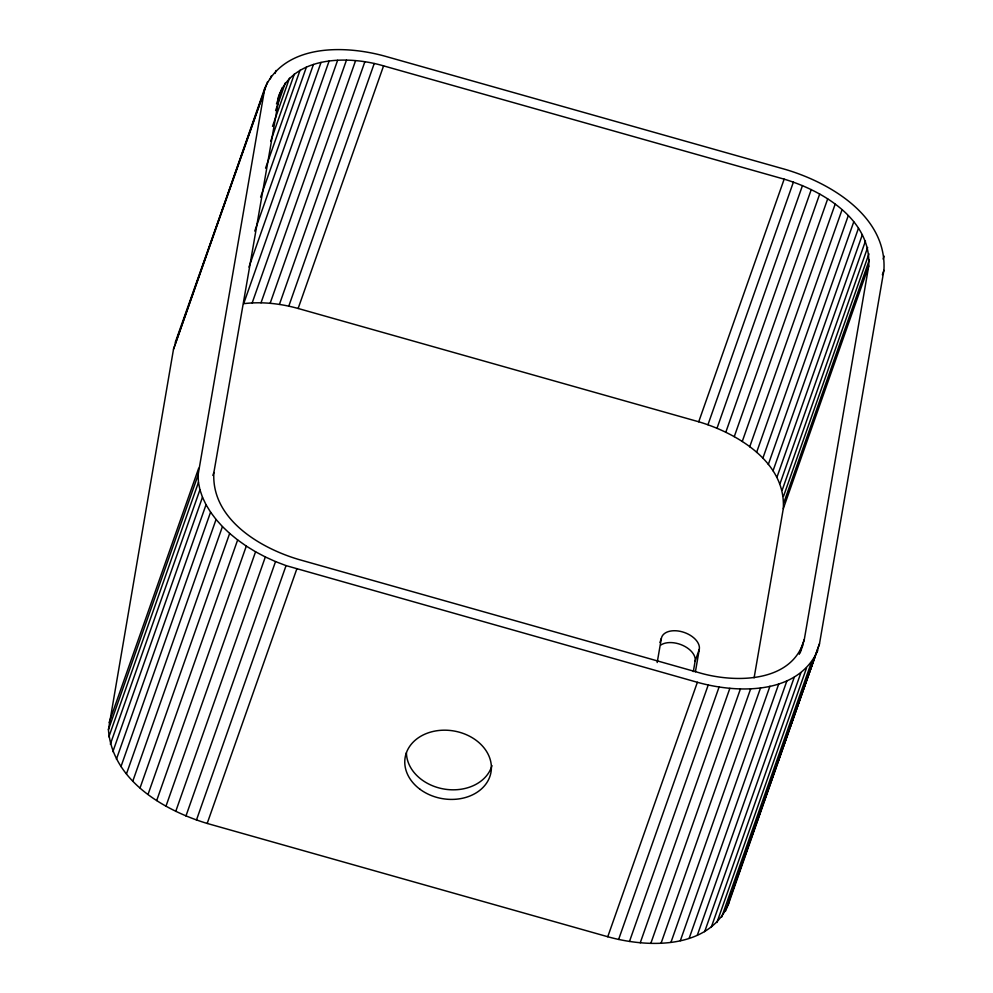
<?xml version="1.0" encoding="UTF-8"?>
<svg xmlns="http://www.w3.org/2000/svg" width="993" height="993" viewBox="0 0 993 993"><rect width="100%" height="100%" fill="white"/><g stroke="black" fill="none" stroke-linecap="round" stroke-linejoin="round"><path stroke-width="1.49" d="M108.436 729.632L173.502 349.213L264.821 88.092C284.842 43.543 345.117 45.02 385.234 56.266L785.811 169.555C830.868 182.973 887.221 216.71 883.907 270.344L819.498 643.787L728.179 904.908C708.158 949.457 647.883 947.98 607.766 936.734L207.189 823.445C163.473 810.263 112.147 780.001 108.436 729.632L198.041 475.188L264.821 88.092M279.765 93.305L213.88 472.507C211.025 518.743 259.607 547.826 298.446 559.394L699.022 672.683C734.535 683.196 792.352 683.172 804.305 639.492L868.726 266.05C871.581 219.813 822.986 190.73 784.16 179.162L383.571 65.873C347.624 55.198 290.713 55.658 277.705 99.151M754.109 677.847L783.291 508.664C786.146 462.415 737.551 433.345 698.724 421.777L298.136 308.475C280.485 303.585 261.916 301.438 243.657 303.684L329.093 61.07M657.192 662.53L661.338 638.511A19.798 12.077 19.4 0 1 682.39 631.871A19.798 12.077 19.4 0 1 699.308 649.248L695.423 671.764M693.325 671.591L695.137 661.09L699.308 649.248M728.179 904.908L729.892 898.231M267.564 81.786L175.215 342.535M173.502 349.213L263.108 94.769M270.307 78.819L271.337 75.89M275.061 73.408L276.091 70.491M276.476 103.942L282.136 87.868M275.607 110.558L285.388 82.791M272.504 126.359L289.484 78.137M270.717 141.155L294.387 73.929M265.565 168.152L300.047 70.23M260.613 197.148L306.415 67.065M254.754 231.084L313.428 64.471M248.958 267.08L321.012 62.472M252.172 302.915L337.608 60.312M109.081 722.656L198.687 468.212M261.022 302.778L346.458 60.163M108.858 736.843L198.463 482.399L198.041 475.188M110.347 744.216L199.941 489.772L198.463 482.399M270.146 303.275L355.581 60.66M112.867 751.676L202.473 497.232L199.941 489.772M212.85 475.424L213.88 472.507M116.429 759.161L206.035 504.717L202.473 497.232M279.418 304.392L364.853 61.789M120.972 766.596L210.578 512.152L206.035 504.717M288.789 306.142L374.224 63.527M126.459 773.907L216.064 519.463L210.578 512.152M298.136 308.475L383.571 65.873M132.839 781.019L222.444 526.575L216.064 519.463M140.063 787.871L229.656 533.427L222.444 526.575M148.031 794.4L237.637 539.956L229.656 533.427M156.695 800.532L246.301 546.1L237.637 539.956M165.968 806.217L255.561 551.785L246.301 546.1M175.736 811.405L265.342 556.961L255.561 551.785M185.939 816.023L275.533 561.579L265.342 556.961M196.453 820.057L286.058 565.613L697.371 682.29C737.489 693.548 797.764 695.013 817.785 650.465M207.189 823.445L296.783 569.001M698.724 421.777L784.16 179.162M707.972 424.694L793.407 182.091M717.045 428.169L802.481 185.554M725.833 432.154L811.269 189.539M659.948 642.459L661.338 638.511M734.261 436.622L819.697 194.007M742.243 441.513L827.678 198.91M749.715 446.813L835.15 204.198M756.592 452.436L842.027 209.821M762.81 458.344L848.245 215.729M768.309 464.476L853.744 221.873M607.766 936.734L697.371 682.29M773.05 470.781L858.486 228.167M776.96 477.186L862.396 234.584M618.614 939.452L708.22 685.009M780.026 483.641L865.462 241.026M782.211 490.07L867.646 247.468M783.489 496.426L868.925 253.823M783.849 502.644L869.285 260.042M629.475 941.476L719.081 687.032M783.291 508.664L868.726 266.05M640.249 942.779L729.855 688.335M883.112 259.086L884.142 256.157M882.367 274.738L883.907 270.344M650.825 943.35L740.418 688.906M661.09 943.189L750.696 688.745M670.97 942.295L760.564 687.851M680.342 940.681L769.947 686.237M689.142 938.36L778.748 683.916M697.272 935.344L786.878 680.9M799.166 654.114L804.305 639.492M799.427 653.617L800.457 650.688M800.259 652.562L802.84 645.251M704.658 931.67L794.263 677.238M711.224 927.388L800.83 672.944M716.909 922.509L806.515 668.066M721.663 917.11L811.269 662.666M730.401 896.766L731.953 892.384M733.492 887.99L762.847 804.64M763.878 801.723L775.719 768.085M777.78 762.239L787.573 734.448M790.143 727.137L819.498 643.787M725.436 911.214L815.03 656.783M275.533 561.579L286.058 565.613M491.957 765.603A43.555 34.321 9.8 0 1 445.1 789.212A43.555 34.321 9.8 0 1 406.422 752.781M660.742 645.065A19.798 12.077 19.4 0 1 683.06 645.512A19.798 12.077 19.4 0 1 695.137 661.09M419.865 789.174A43.555 34.321 9.8 0 0 490.641 773.907A43.555 34.321 9.8 0 0 433.718 731.32A43.555 34.321 9.8 0 0 419.865 789.174"/></g></svg>
